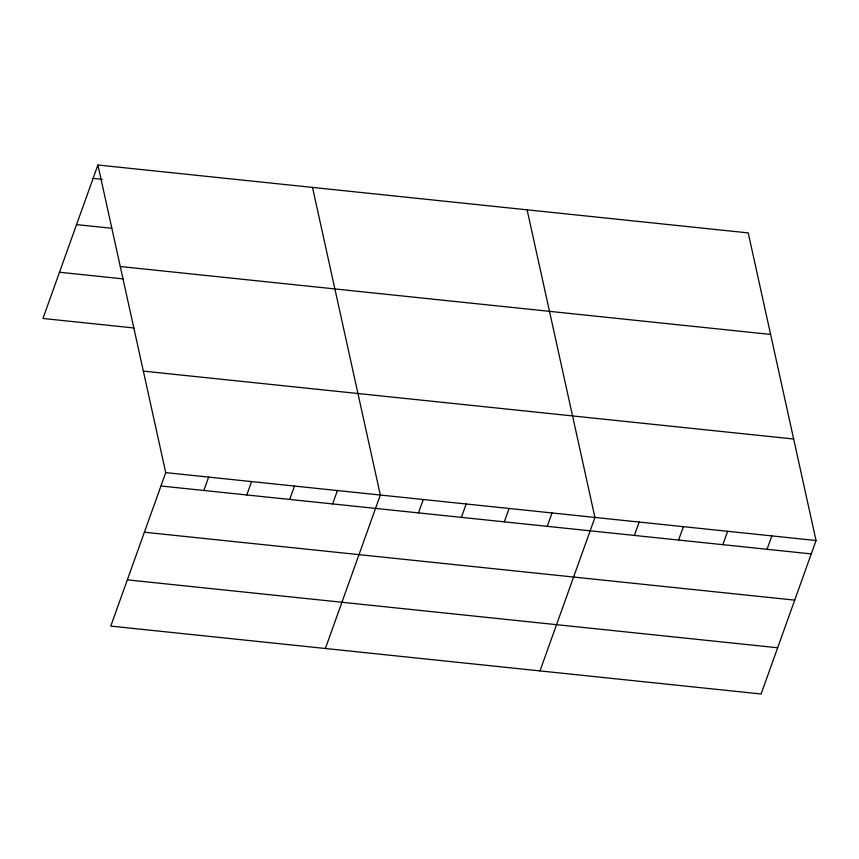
<?xml version="1.0" encoding="UTF-8"?>
<svg xmlns="http://www.w3.org/2000/svg" width="859" height="859" viewBox="0 0 859 859"><rect width="100%" height="100%" fill="white"/><g stroke="black" fill="none" stroke-linecap="round" stroke-linejoin="round"><path stroke-width="1.29" d="M97.894 165.003L165.733 472.622L110.779 626.093L761.106 693.997L816.05 540.526L748.221 232.907L97.894 165.003L42.95 318.474L133.993 327.977M203.862 490.478L208.651 477.11M246.78 494.967L251.569 481.588M289.708 499.444L294.497 486.076M332.626 503.922L337.415 490.553M325.389 648.491L380.333 495.031L312.504 187.412M418.473 512.887L423.262 499.519M461.39 517.365L466.179 503.997M504.308 521.853L509.097 508.474M547.237 526.331L552.026 512.963M539.989 670.9L594.943 517.44L527.104 209.821M634.371 535.436L639.16 522.057M678.599 540.053L683.388 526.674M722.816 544.67L727.605 531.292M767.044 549.288L771.833 535.909M93.105 178.382L102.21 179.327M76.558 224.607L111.67 228.279M120.281 266.526L770.598 334.43M59.507 272.239L123.234 278.896M143.346 371.109L793.662 439.013M165.733 472.622L816.05 540.526M160.944 486.001L811.261 553.905M144.387 532.226L794.715 600.13M127.336 579.857L777.653 647.761"/></g></svg>
